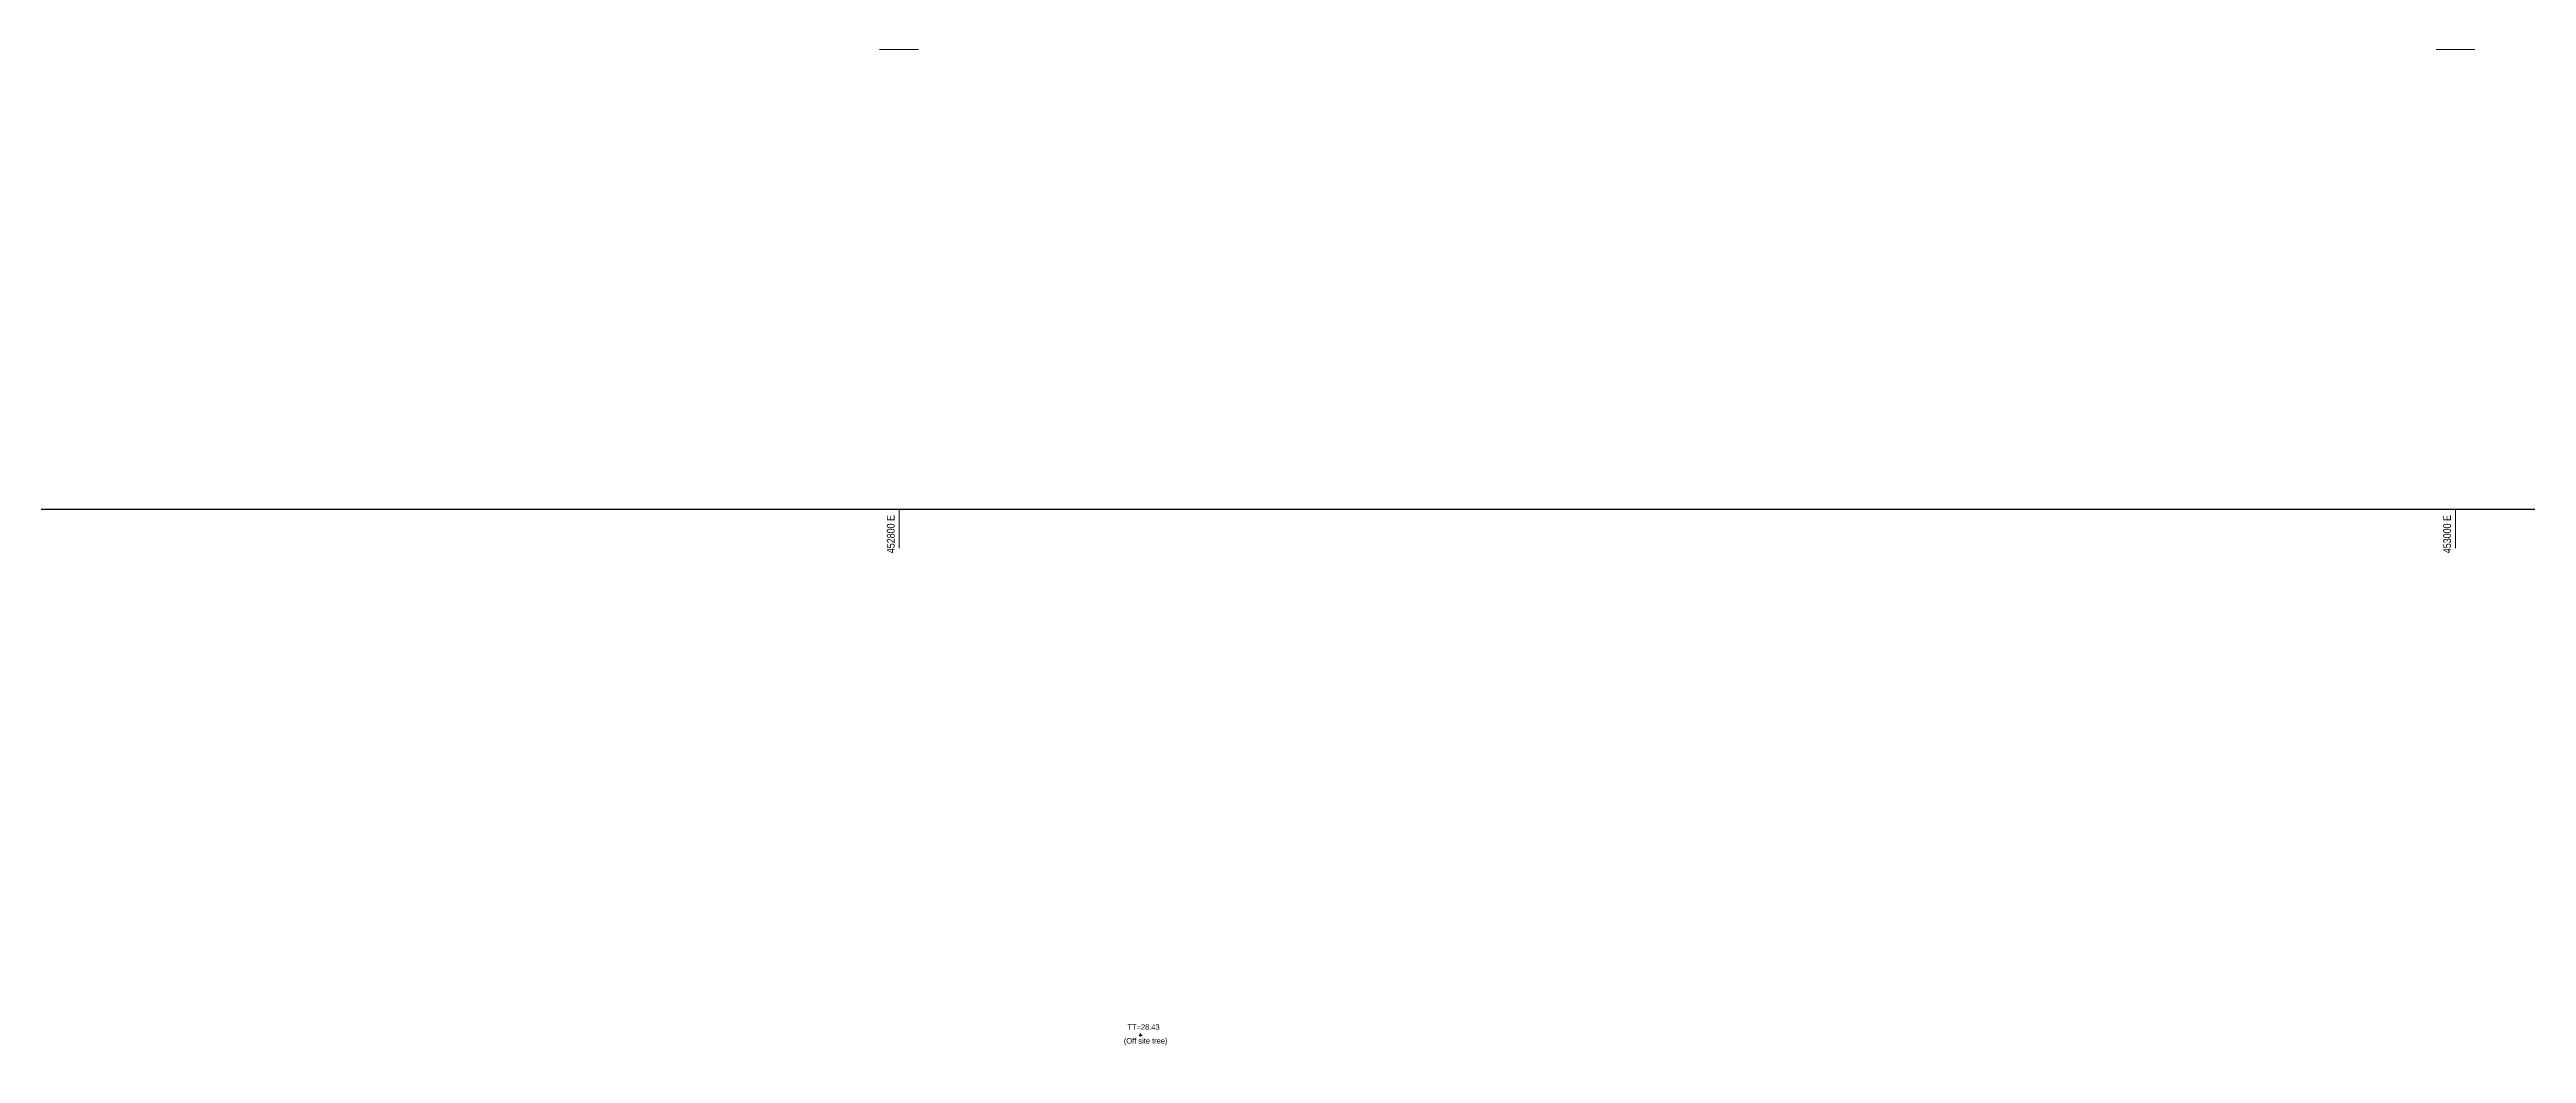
# Model space of a CAD drawing. Extents: x 452260 to 454003, y 451265 to 453203.
# Drawn here: x 452690.8 to 453009.1, y 453071.1 to 453200 of the extents above; entities that cross this region are included whole.
import ezdxf

# ---------------------------------------------------------------- set-up
doc = ezdxf.new("R2010")
doc.units = 0
doc.header["$LTSCALE"] = 0.7
doc.header["$MEASUREMENT"] = 0
doc.header["$PDMODE"] = 2
doc.header["$PDSIZE"] = 0.2
for name, color, linetype, lineweight in [('Border', 7, 'Continuous', 25), ('FFS_Tree Top Levels', 94, 'Continuous', 25), ('FPS_Grid', 7, 'Continuous', 13), ('FPS_Text', 7, 'Continuous', 25)]:
    doc.layers.add(name, color=color, linetype=linetype, lineweight=lineweight)
doc.styles.add('Default', font='ARIALN.TTF')
doc.styles.get("Standard").update_dxf_attribs({"font": 'ARIALN.TTF'})

msp = doc.modelspace()

# ---------------------------------------------------------------- linework, layer by layer
at = {"layer": 'Border'}
msp.add_lwpolyline([(452587.68, 453140.97), (453126.3, 453140.97), (453126.3, 452726.87), (452587.68, 452726.87)], close=True, dxfattribs=at)
at = {"layer": 'FFS_Tree Top Levels'}
msp.add_point((452831.03, 453073.42, 28.43), dxfattribs=at)
at = {"layer": 'FPS_Grid'}
for p, q in [((452797.5, 453200), (452802.5, 453200)), ((452997.5, 453200), (453002.5, 453200)), ((452800, 453135.97), (452800, 453140.97)), ((453000, 453135.97), (453000, 453140.97))]:
    msp.add_line(p, q, dxfattribs=at)

# ---------------------------------------------------------------- texts
at = {"layer": 'FFS_Tree Top Levels', "style": 'Default'}
msp.add_text('TT=28.43', height=0.7, dxfattribs=at).set_placement((452829.34, 453074.1))
at = {"layer": 'FPS_Grid'}
for s, p in [('452800 E', (452799.43, 453135.31)), ('453000 E', (452999.43, 453135.31))]:
    msp.add_text(s, height=1, rotation=90, dxfattribs=at).set_placement(p)
at = {"layer": 'FPS_Text'}
msp.add_text('(Off site tree)', height=0.7, dxfattribs=at).set_placement((452828.88, 453072.33))

doc.saveas('drawing.dxf')
